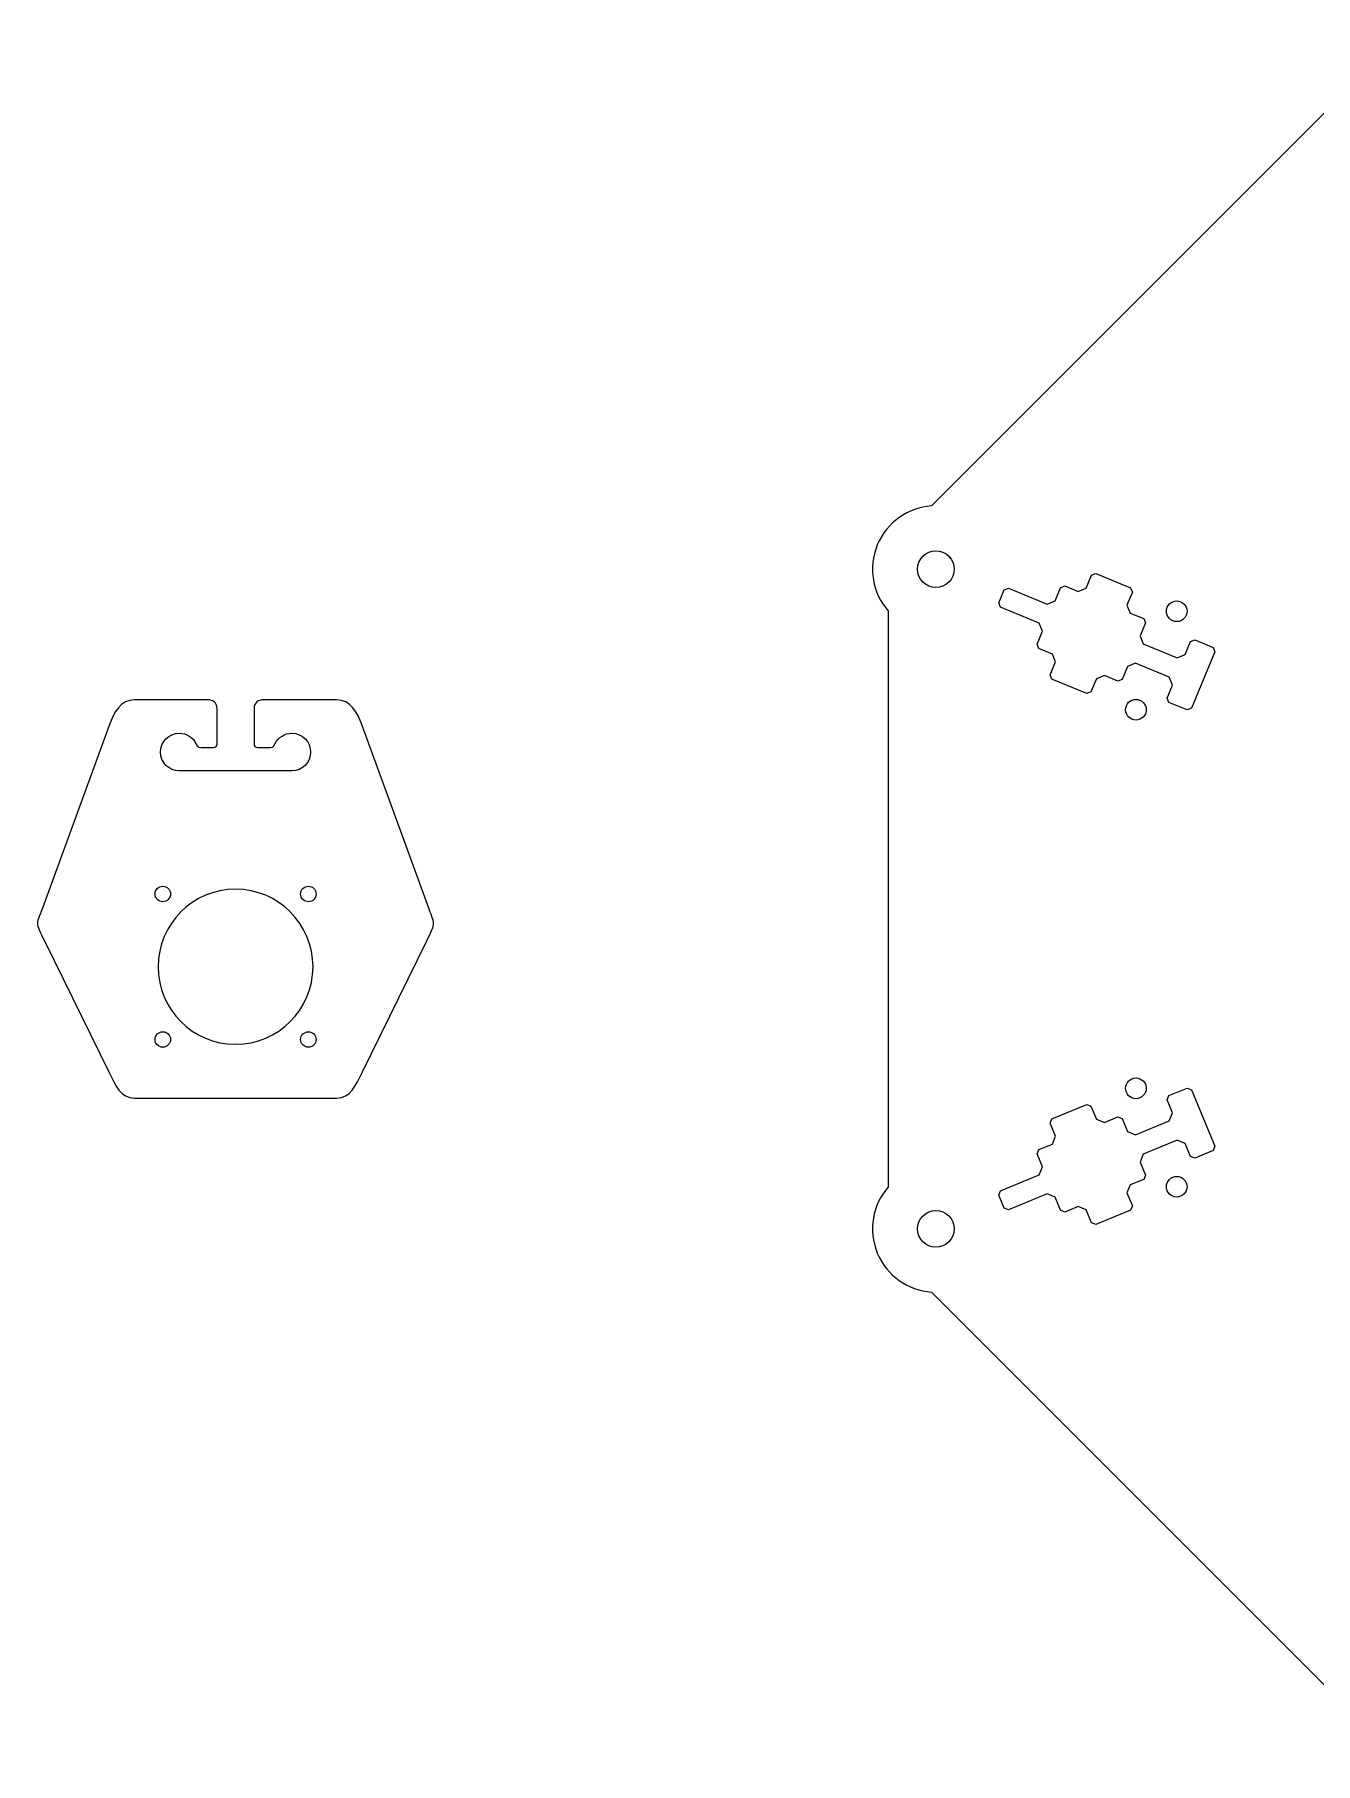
# Model space of a CAD drawing. Header units: inches. Extents: x -19.3 to 19.3, y -7.2 to 7.2.
# Drawn here: x -19.32 to -8.58, y -7.25 to 7.25 of the extents above; entities that cross this region are included whole.
import ezdxf

# ---------------------------------------------------------------- set-up
doc = ezdxf.new("R2010")
doc.units = ezdxf.units.IN
doc.header["$MEASUREMENT"] = 0
doc.layers.add('Layer 1', color=7, linetype='Continuous')

msp = doc.modelspace()

# ---------------------------------------------------------------- linework, layer by layer
at = {"layer": 'Layer 1', "color": 250}
for points, knots in [([(-8.38, -6.713), (-8.38, -6.713), (-11.797, -3.296), (-11.797, -3.296), (-11.797, -3.296), (-11.992, -3.283), (-12.172, -3.162), (-12.252, -2.969), (-12.252, -2.969), (-12.332, -2.776), (-12.29, -2.563), (-12.161, -2.416), (-12.161, -2.416), (-12.161, -2.416), (-12.161, 2.416), (-12.161, 2.416), (-12.161, 2.416), (-12.29, 2.563), (-12.332, 2.776), (-12.252, 2.969), (-12.252, 2.969), (-12.172, 3.162), (-11.992, 3.283), (-11.797, 3.296), (-11.797, 3.296), (-11.797, 3.296), (-8.38, 6.713), (-8.38, 6.713), (-8.38, 6.713), (-8.367, 6.908), (-8.246, 7.089), (-8.053, 7.169), (-8.053, 7.169), (-7.86, 7.249), (-7.647, 7.207), (-7.499, 7.078), (-7.499, 7.078), (-7.499, 7.078), (-2.667, 7.078), (-2.667, 7.078), (-2.667, 7.078), (-2.52, 7.207), (-2.307, 7.249), (-2.114, 7.169), (-2.114, 7.169), (-1.921, 7.089), (-1.8, 6.908), (-1.787, 6.713), (-1.787, 6.713), (-1.787, 6.713), (1.63, 3.296), (1.63, 3.296), (1.63, 3.296), (1.825, 3.283), (2.006, 3.162), (2.086, 2.969), (2.086, 2.969), (2.166, 2.776), (2.123, 2.563), (1.995, 2.416), (1.995, 2.416), (1.995, 2.416), (1.995, -2.416), (1.995, -2.416), (1.995, -2.416), (2.123, -2.563), (2.165, -2.776), (2.086, -2.969), (2.086, -2.969), (2.006, -3.162), (1.825, -3.283), (1.63, -3.296), (1.63, -3.296), (1.63, -3.296), (-1.787, -6.713), (-1.787, -6.713), (-1.787, -6.713), (-1.8, -6.908), (-1.921, -7.089), (-2.114, -7.169), (-2.114, -7.169), (-2.307, -7.249), (-2.52, -7.207), (-2.667, -7.078), (-2.667, -7.078), (-2.667, -7.078), (-4.083, -7.078), (-4.083, -7.078), (-4.083, -7.078), (-4.154, -7.078), (-4.236, -7.056), (-4.237, -6.924), (-4.237, -6.924), (-4.237, -6.924), (-4.237, -6.087), (-4.237, -6.087), (-4.237, -6.087), (-4.237, -6.022), (-4.29, -5.969), (-4.355, -5.969), (-4.355, -5.969), (-4.355, -5.969), (-4.377, -5.969), (-4.377, -5.969), (-4.377, -5.969), (-4.418, -5.969), (-4.455, -5.948), (-4.455, -5.895), (-4.455, -5.895), (-4.455, -5.895), (-4.453, -5.011), (-4.453, -5.011), (-4.453, -5.011), (-4.453, -4.924), (-4.524, -4.854), (-4.611, -4.854), (-4.611, -4.854), (-4.672, -4.854), (-4.725, -4.888), (-4.751, -4.939), (-4.751, -4.939), (-4.769, -4.975), (-4.768, -4.972), (-4.828, -4.972), (-4.828, -4.972), (-4.828, -4.972), (-4.896, -4.972), (-4.896, -4.972), (-4.896, -4.972), (-4.919, -4.972), (-4.928, -4.965), (-4.928, -4.941), (-4.928, -4.941), (-4.928, -4.941), (-4.928, -4.648), (-4.928, -4.648), (-4.928, -4.648), (-4.928, -4.648), (-4.928, -4.088), (-4.928, -4.088), (-4.928, -4.088), (-4.928, -4.065), (-4.919, -4.057), (-4.896, -4.057), (-4.896, -4.057), (-4.896, -4.057), (-4.828, -4.057), (-4.828, -4.057), (-4.828, -4.057), (-4.768, -4.057), (-4.769, -4.055), (-4.751, -4.09), (-4.751, -4.09), (-4.725, -4.141), (-4.672, -4.176), (-4.611, -4.176), (-4.611, -4.176), (-4.524, -4.176), (-4.453, -4.105), (-4.453, -4.018), (-4.453, -4.018), (-4.453, -3.931), (-4.524, -3.861), (-4.611, -3.861), (-4.611, -3.861), (-4.611, -3.861), (-5.083, -3.861), (-5.083, -3.861), (-5.083, -3.861), (-5.083, -3.861), (-5.556, -3.861), (-5.556, -3.861), (-5.556, -3.861), (-5.643, -3.861), (-5.713, -3.931), (-5.713, -4.018), (-5.713, -4.018), (-5.713, -4.105), (-5.643, -4.176), (-5.556, -4.176), (-5.556, -4.176), (-5.495, -4.176), (-5.442, -4.141), (-5.416, -4.09), (-5.416, -4.09), (-5.397, -4.055), (-5.398, -4.057), (-5.339, -4.057), (-5.339, -4.057), (-5.339, -4.057), (-5.271, -4.057), (-5.271, -4.057), (-5.271, -4.057), (-5.248, -4.057), (-5.238, -4.065), (-5.238, -4.088), (-5.238, -4.088), (-5.238, -4.088), (-5.238, -4.648), (-5.238, -4.648), (-5.238, -4.648), (-5.238, -4.648), (-5.238, -4.941), (-5.238, -4.941), (-5.238, -4.941), (-5.238, -4.965), (-5.248, -4.972), (-5.271, -4.972), (-5.271, -4.972), (-5.271, -4.972), (-5.339, -4.972), (-5.339, -4.972), (-5.339, -4.972), (-5.398, -4.972), (-5.397, -4.975), (-5.416, -4.939), (-5.416, -4.939), (-5.442, -4.888), (-5.495, -4.854), (-5.556, -4.854), (-5.556, -4.854), (-5.643, -4.854), (-5.713, -4.924), (-5.713, -5.011), (-5.713, -5.011), (-5.713, -5.011), (-5.711, -5.895), (-5.711, -5.895), (-5.711, -5.895), (-5.711, -5.948), (-5.749, -5.969), (-5.79, -5.969), (-5.79, -5.969), (-5.79, -5.969), (-5.812, -5.969), (-5.812, -5.969), (-5.812, -5.969), (-5.877, -5.969), (-5.93, -6.022), (-5.93, -6.087), (-5.93, -6.087), (-5.93, -6.087), (-5.93, -6.924), (-5.93, -6.924), (-5.93, -6.924), (-5.931, -7.056), (-6.012, -7.078), (-6.084, -7.078), (-6.084, -7.078), (-6.084, -7.078), (-7.499, -7.078), (-7.499, -7.078), (-7.499, -7.078), (-7.647, -7.207), (-7.86, -7.249), (-8.053, -7.169), (-8.053, -7.169), (-8.246, -7.089), (-8.367, -6.908), (-8.38, -6.713)], [0, 0, 0, 0, 0.015152, 0.015152, 0.015152, 0.015152, 0.030303, 0.030303, 0.030303, 0.030303, 0.045455, 0.045455, 0.045455, 0.045455, 0.060606, 0.060606, 0.060606, 0.060606, 0.075758, 0.075758, 0.075758, 0.075758, 0.090909, 0.090909, 0.090909, 0.090909, 0.106061, 0.106061, 0.106061, 0.106061, 0.121212, 0.121212, 0.121212, 0.121212, 0.136364, 0.136364, 0.136364, 0.136364, 0.151515, 0.151515, 0.151515, 0.151515, 0.166667, 0.166667, 0.166667, 0.166667, 0.181818, 0.181818, 0.181818, 0.181818, 0.19697, 0.19697, 0.19697, 0.19697, 0.212121, 0.212121, 0.212121, 0.212121, 0.227273, 0.227273, 0.227273, 0.227273, 0.242424, 0.242424, 0.242424, 0.242424, 0.257576, 0.257576, 0.257576, 0.257576, 0.272727, 0.272727, 0.272727, 0.272727, 0.287879, 0.287879, 0.287879, 0.287879, 0.30303, 0.30303, 0.30303, 0.30303, 0.318182, 0.318182, 0.318182, 0.318182, 0.333333, 0.333333, 0.333333, 0.333333, 0.348485, 0.348485, 0.348485, 0.348485, 0.363636, 0.363636, 0.363636, 0.363636, 0.378788, 0.378788, 0.378788, 0.378788, 0.393939, 0.393939, 0.393939, 0.393939, 0.409091, 0.409091, 0.409091, 0.409091, 0.424242, 0.424242, 0.424242, 0.424242, 0.439394, 0.439394, 0.439394, 0.439394, 0.454545, 0.454545, 0.454545, 0.454545, 0.469697, 0.469697, 0.469697, 0.469697, 0.484848, 0.484848, 0.484848, 0.484848, 0.5, 0.5, 0.5, 0.5, 0.515152, 0.515152, 0.515152, 0.515152, 0.530303, 0.530303, 0.530303, 0.530303, 0.545455, 0.545455, 0.545455, 0.545455, 0.560606, 0.560606, 0.560606, 0.560606, 0.575758, 0.575758, 0.575758, 0.575758, 0.590909, 0.590909, 0.590909, 0.590909, 0.606061, 0.606061, 0.606061, 0.606061, 0.621212, 0.621212, 0.621212, 0.621212, 0.636364, 0.636364, 0.636364, 0.636364, 0.651515, 0.651515, 0.651515, 0.651515, 0.666667, 0.666667, 0.666667, 0.666667, 0.681818, 0.681818, 0.681818, 0.681818, 0.69697, 0.69697, 0.69697, 0.69697, 0.712121, 0.712121, 0.712121, 0.712121, 0.727273, 0.727273, 0.727273, 0.727273, 0.742424, 0.742424, 0.742424, 0.742424, 0.757576, 0.757576, 0.757576, 0.757576, 0.772727, 0.772727, 0.772727, 0.772727, 0.787879, 0.787879, 0.787879, 0.787879, 0.80303, 0.80303, 0.80303, 0.80303, 0.818182, 0.818182, 0.818182, 0.818182, 0.833333, 0.833333, 0.833333, 0.833333, 0.848485, 0.848485, 0.848485, 0.848485, 0.863636, 0.863636, 0.863636, 0.863636, 0.878788, 0.878788, 0.878788, 0.878788, 0.893939, 0.893939, 0.893939, 0.893939, 0.909091, 0.909091, 0.909091, 0.909091, 0.924242, 0.924242, 0.924242, 0.924242, 0.939394, 0.939394, 0.939394, 0.939394, 0.954545, 0.954545, 0.954545, 0.954545, 0.969697, 0.969697, 0.969697, 0.969697, 1, 1, 1, 1]), ([(-11.619, 2.707), (-11.587, 2.786), (-11.624, 2.875), (-11.702, 2.908), (-11.702, 2.908), (-11.781, 2.94), (-11.871, 2.903), (-11.903, 2.825), (-11.903, 2.825), (-11.935, 2.746), (-11.898, 2.657), (-11.82, 2.624), (-11.82, 2.624), (-11.742, 2.592), (-11.652, 2.629), (-11.619, 2.707)], [0, 0, 0, 0, 0.2, 0.2, 0.2, 0.2, 0.4, 0.4, 0.4, 0.4, 0.6, 0.6, 0.6, 0.6, 1, 1, 1, 1]), ([(-9.421, 2.074), (-9.421, 2.074), (-9.436, 2.11), (-9.436, 2.11), (-9.436, 2.11), (-9.436, 2.11), (-9.589, 2.173), (-9.589, 2.173), (-9.589, 2.173), (-9.589, 2.173), (-9.625, 2.158), (-9.625, 2.158), (-9.625, 2.158), (-9.625, 2.158), (-9.67, 2.049), (-9.67, 2.049), (-9.67, 2.049), (-9.67, 2.049), (-9.737, 2.021), (-9.737, 2.021), (-9.737, 2.021), (-9.737, 2.021), (-10.021, 2.139), (-10.021, 2.139), (-10.021, 2.139), (-10.021, 2.139), (-10.048, 2.206), (-10.048, 2.206), (-10.048, 2.206), (-10.048, 2.206), (-10.003, 2.315), (-10.003, 2.315), (-10.003, 2.315), (-10.003, 2.315), (-10.018, 2.351), (-10.018, 2.351), (-10.018, 2.351), (-10.018, 2.351), (-10.131, 2.398), (-10.131, 2.398), (-10.131, 2.398), (-10.131, 2.398), (-10.159, 2.464), (-10.159, 2.464), (-10.159, 2.464), (-10.159, 2.464), (-10.113, 2.574), (-10.113, 2.574), (-10.113, 2.574), (-10.113, 2.574), (-10.128, 2.61), (-10.128, 2.61), (-10.128, 2.61), (-10.128, 2.61), (-10.419, 2.73), (-10.419, 2.73), (-10.419, 2.73), (-10.419, 2.73), (-10.455, 2.715), (-10.455, 2.715), (-10.455, 2.715), (-10.455, 2.715), (-10.5, 2.606), (-10.5, 2.606), (-10.5, 2.606), (-10.5, 2.606), (-10.567, 2.578), (-10.567, 2.578), (-10.567, 2.578), (-10.567, 2.578), (-10.68, 2.625), (-10.68, 2.625), (-10.68, 2.625), (-10.68, 2.625), (-10.716, 2.61), (-10.716, 2.61), (-10.716, 2.61), (-10.716, 2.61), (-10.761, 2.501), (-10.761, 2.501), (-10.761, 2.501), (-10.761, 2.501), (-10.828, 2.473), (-10.828, 2.473), (-10.828, 2.473), (-10.828, 2.473), (-11.152, 2.607), (-11.152, 2.607), (-11.152, 2.607), (-11.152, 2.607), (-11.188, 2.592), (-11.188, 2.592), (-11.188, 2.592), (-11.188, 2.592), (-11.233, 2.483), (-11.233, 2.483), (-11.233, 2.483), (-11.233, 2.483), (-11.218, 2.447), (-11.218, 2.447), (-11.218, 2.447), (-11.218, 2.447), (-10.894, 2.313), (-10.894, 2.313), (-10.894, 2.313), (-10.894, 2.313), (-10.867, 2.246), (-10.867, 2.246), (-10.867, 2.246), (-10.867, 2.246), (-10.912, 2.137), (-10.912, 2.137), (-10.912, 2.137), (-10.912, 2.137), (-10.897, 2.101), (-10.897, 2.101), (-10.897, 2.101), (-10.897, 2.101), (-10.784, 2.054), (-10.784, 2.054), (-10.784, 2.054), (-10.784, 2.054), (-10.757, 1.988), (-10.757, 1.988), (-10.757, 1.988), (-10.757, 1.988), (-10.802, 1.879), (-10.802, 1.879), (-10.802, 1.879), (-10.802, 1.879), (-10.787, 1.843), (-10.787, 1.843), (-10.787, 1.843), (-10.787, 1.843), (-10.496, 1.722), (-10.496, 1.722), (-10.496, 1.722), (-10.496, 1.722), (-10.46, 1.737), (-10.46, 1.737), (-10.46, 1.737), (-10.46, 1.737), (-10.415, 1.846), (-10.415, 1.846), (-10.415, 1.846), (-10.415, 1.846), (-10.348, 1.874), (-10.348, 1.874), (-10.348, 1.874), (-10.348, 1.874), (-10.235, 1.827), (-10.235, 1.827), (-10.235, 1.827), (-10.235, 1.827), (-10.199, 1.842), (-10.199, 1.842), (-10.199, 1.842), (-10.199, 1.842), (-10.154, 1.951), (-10.154, 1.951), (-10.154, 1.951), (-10.154, 1.951), (-10.087, 1.979), (-10.087, 1.979), (-10.087, 1.979), (-10.087, 1.979), (-9.803, 1.861), (-9.803, 1.861), (-9.803, 1.861), (-9.803, 1.861), (-9.776, 1.794), (-9.776, 1.794), (-9.776, 1.794), (-9.776, 1.794), (-9.821, 1.685), (-9.821, 1.685), (-9.821, 1.685), (-9.821, 1.685), (-9.806, 1.649), (-9.806, 1.649), (-9.806, 1.649), (-9.806, 1.649), (-9.653, 1.586), (-9.653, 1.586), (-9.653, 1.586), (-9.653, 1.586), (-9.617, 1.601), (-9.617, 1.601), (-9.617, 1.601), (-9.617, 1.601), (-9.421, 2.074), (-9.421, 2.074)], [0, 0, 0, 0, 0.020408, 0.020408, 0.020408, 0.020408, 0.040816, 0.040816, 0.040816, 0.040816, 0.061224, 0.061224, 0.061224, 0.061224, 0.081633, 0.081633, 0.081633, 0.081633, 0.102041, 0.102041, 0.102041, 0.102041, 0.122449, 0.122449, 0.122449, 0.122449, 0.142857, 0.142857, 0.142857, 0.142857, 0.163265, 0.163265, 0.163265, 0.163265, 0.183673, 0.183673, 0.183673, 0.183673, 0.204082, 0.204082, 0.204082, 0.204082, 0.22449, 0.22449, 0.22449, 0.22449, 0.244898, 0.244898, 0.244898, 0.244898, 0.265306, 0.265306, 0.265306, 0.265306, 0.285714, 0.285714, 0.285714, 0.285714, 0.306122, 0.306122, 0.306122, 0.306122, 0.326531, 0.326531, 0.326531, 0.326531, 0.346939, 0.346939, 0.346939, 0.346939, 0.367347, 0.367347, 0.367347, 0.367347, 0.387755, 0.387755, 0.387755, 0.387755, 0.408163, 0.408163, 0.408163, 0.408163, 0.428571, 0.428571, 0.428571, 0.428571, 0.44898, 0.44898, 0.44898, 0.44898, 0.469388, 0.469388, 0.469388, 0.469388, 0.489796, 0.489796, 0.489796, 0.489796, 0.510204, 0.510204, 0.510204, 0.510204, 0.530612, 0.530612, 0.530612, 0.530612, 0.55102, 0.55102, 0.55102, 0.55102, 0.571429, 0.571429, 0.571429, 0.571429, 0.591837, 0.591837, 0.591837, 0.591837, 0.612245, 0.612245, 0.612245, 0.612245, 0.632653, 0.632653, 0.632653, 0.632653, 0.653061, 0.653061, 0.653061, 0.653061, 0.673469, 0.673469, 0.673469, 0.673469, 0.693878, 0.693878, 0.693878, 0.693878, 0.714286, 0.714286, 0.714286, 0.714286, 0.734694, 0.734694, 0.734694, 0.734694, 0.755102, 0.755102, 0.755102, 0.755102, 0.77551, 0.77551, 0.77551, 0.77551, 0.795918, 0.795918, 0.795918, 0.795918, 0.816327, 0.816327, 0.816327, 0.816327, 0.836735, 0.836735, 0.836735, 0.836735, 0.857143, 0.857143, 0.857143, 0.857143, 0.877551, 0.877551, 0.877551, 0.877551, 0.897959, 0.897959, 0.897959, 0.897959, 0.918367, 0.918367, 0.918367, 0.918367, 0.938776, 0.938776, 0.938776, 0.938776, 0.959184, 0.959184, 0.959184, 0.959184, 1, 1, 1, 1]), ([(-9.661, 2.38), (-9.643, 2.424), (-9.664, 2.474), (-9.708, 2.493), (-9.708, 2.493), (-9.752, 2.511), (-9.803, 2.49), (-9.821, 2.446), (-9.821, 2.446), (-9.839, 2.402), (-9.818, 2.351), (-9.774, 2.333), (-9.774, 2.333), (-9.73, 2.314), (-9.679, 2.335), (-9.661, 2.38)], [0, 0, 0, 0, 0.2, 0.2, 0.2, 0.2, 0.4, 0.4, 0.4, 0.4, 0.6, 0.6, 0.6, 0.6, 1, 1, 1, 1]), ([(-18.481, 1.67), (-18.481, 1.67), (-17.868, 1.67), (-17.868, 1.67), (-17.868, 1.67), (-17.827, 1.67), (-17.79, 1.649), (-17.79, 1.596), (-17.79, 1.596), (-17.79, 1.596), (-17.79, 1.302), (-17.79, 1.302), (-17.79, 1.302), (-17.79, 1.279), (-17.799, 1.271), (-17.822, 1.271), (-17.822, 1.271), (-17.822, 1.271), (-17.89, 1.271), (-17.89, 1.271), (-17.89, 1.271), (-17.95, 1.271), (-17.948, 1.269), (-17.967, 1.305), (-17.967, 1.305), (-17.993, 1.355), (-18.046, 1.39), (-18.107, 1.39), (-18.107, 1.39), (-18.194, 1.39), (-18.264, 1.319), (-18.264, 1.232), (-18.264, 1.232), (-18.264, 1.145), (-18.194, 1.075), (-18.107, 1.075), (-18.107, 1.075), (-18.107, 1.075), (-17.635, 1.075), (-17.635, 1.075), (-17.635, 1.075), (-17.635, 1.075), (-17.162, 1.075), (-17.162, 1.075), (-17.162, 1.075), (-17.075, 1.075), (-17.005, 1.145), (-17.005, 1.232), (-17.005, 1.232), (-17.005, 1.319), (-17.075, 1.39), (-17.162, 1.39), (-17.162, 1.39), (-17.223, 1.39), (-17.276, 1.355), (-17.302, 1.305), (-17.302, 1.305), (-17.321, 1.269), (-17.319, 1.271), (-17.379, 1.271), (-17.379, 1.271), (-17.379, 1.271), (-17.447, 1.271), (-17.447, 1.271), (-17.447, 1.271), (-17.47, 1.271), (-17.48, 1.279), (-17.48, 1.302), (-17.48, 1.302), (-17.48, 1.302), (-17.48, 1.596), (-17.48, 1.596), (-17.48, 1.596), (-17.48, 1.649), (-17.442, 1.67), (-17.401, 1.67), (-17.401, 1.67), (-17.401, 1.67), (-16.788, 1.67), (-16.788, 1.67), (-16.788, 1.67), (-16.67, 1.67), (-16.614, 1.566), (-16.574, 1.456), (-16.574, 1.456), (-16.574, 1.456), (-16.026, -0.045), (-16.026, -0.045), (-16.026, -0.045), (-15.96, -0.228), (-15.949, -0.181), (-16.034, -0.355), (-16.034, -0.355), (-16.034, -0.355), (-16.574, -1.456), (-16.574, -1.456), (-16.574, -1.456), (-16.626, -1.561), (-16.67, -1.67), (-16.788, -1.67), (-16.788, -1.67), (-16.788, -1.67), (-17.635, -1.67), (-17.635, -1.67), (-17.635, -1.67), (-17.635, -1.67), (-18.481, -1.67), (-18.481, -1.67), (-18.481, -1.67), (-18.599, -1.67), (-18.643, -1.561), (-18.695, -1.456), (-18.695, -1.456), (-18.695, -1.456), (-19.235, -0.355), (-19.235, -0.355), (-19.235, -0.355), (-19.32, -0.181), (-19.31, -0.228), (-19.243, -0.045), (-19.243, -0.045), (-19.243, -0.045), (-18.695, 1.456), (-18.695, 1.456), (-18.695, 1.456), (-18.655, 1.566), (-18.599, 1.67), (-18.481, 1.67)], [0, 0, 0, 0, 0.030303, 0.030303, 0.030303, 0.030303, 0.060606, 0.060606, 0.060606, 0.060606, 0.090909, 0.090909, 0.090909, 0.090909, 0.121212, 0.121212, 0.121212, 0.121212, 0.151515, 0.151515, 0.151515, 0.151515, 0.181818, 0.181818, 0.181818, 0.181818, 0.212121, 0.212121, 0.212121, 0.212121, 0.242424, 0.242424, 0.242424, 0.242424, 0.272727, 0.272727, 0.272727, 0.272727, 0.30303, 0.30303, 0.30303, 0.30303, 0.333333, 0.333333, 0.333333, 0.333333, 0.363636, 0.363636, 0.363636, 0.363636, 0.393939, 0.393939, 0.393939, 0.393939, 0.424242, 0.424242, 0.424242, 0.424242, 0.454545, 0.454545, 0.454545, 0.454545, 0.484848, 0.484848, 0.484848, 0.484848, 0.515152, 0.515152, 0.515152, 0.515152, 0.545455, 0.545455, 0.545455, 0.545455, 0.575758, 0.575758, 0.575758, 0.575758, 0.606061, 0.606061, 0.606061, 0.606061, 0.636364, 0.636364, 0.636364, 0.636364, 0.666667, 0.666667, 0.666667, 0.666667, 0.69697, 0.69697, 0.69697, 0.69697, 0.727273, 0.727273, 0.727273, 0.727273, 0.757576, 0.757576, 0.757576, 0.757576, 0.787879, 0.787879, 0.787879, 0.787879, 0.818182, 0.818182, 0.818182, 0.818182, 0.848485, 0.848485, 0.848485, 0.848485, 0.878788, 0.878788, 0.878788, 0.878788, 0.909091, 0.909091, 0.909091, 0.909091, 0.939394, 0.939394, 0.939394, 0.939394, 1, 1, 1, 1]), ([(-10.003, 1.554), (-9.985, 1.598), (-10.006, 1.649), (-10.05, 1.667), (-10.05, 1.667), (-10.094, 1.686), (-10.145, 1.665), (-10.163, 1.621), (-10.163, 1.621), (-10.181, 1.576), (-10.16, 1.526), (-10.116, 1.507), (-10.116, 1.507), (-10.072, 1.489), (-10.021, 1.51), (-10.003, 1.554)], [0, 0, 0, 0, 0.2, 0.2, 0.2, 0.2, 0.4, 0.4, 0.4, 0.4, 0.6, 0.6, 0.6, 0.6, 1, 1, 1, 1]), ([(-18.245, -0.023), (-18.209, -0.023), (-18.18, 0.006), (-18.18, 0.042), (-18.18, 0.042), (-18.18, 0.078), (-18.209, 0.107), (-18.245, 0.107), (-18.245, 0.107), (-18.281, 0.107), (-18.31, 0.078), (-18.31, 0.042), (-18.31, 0.042), (-18.31, 0.006), (-18.281, -0.023), (-18.245, -0.023)], [0, 0, 0, 0, 0.2, 0.2, 0.2, 0.2, 0.4, 0.4, 0.4, 0.4, 0.6, 0.6, 0.6, 0.6, 1, 1, 1, 1]), ([(-17.635, 0.082), (-17.276, 0.082), (-16.985, -0.209), (-16.985, -0.568), (-16.985, -0.568), (-16.985, -0.927), (-17.276, -1.218), (-17.635, -1.218), (-17.635, -1.218), (-17.993, -1.218), (-18.284, -0.927), (-18.284, -0.568), (-18.284, -0.568), (-18.284, -0.209), (-17.993, 0.082), (-17.635, 0.082)], [0, 0, 0, 0, 0.2, 0.2, 0.2, 0.2, 0.4, 0.4, 0.4, 0.4, 0.6, 0.6, 0.6, 0.6, 1, 1, 1, 1]), ([(-17.024, -0.023), (-16.988, -0.023), (-16.959, 0.006), (-16.959, 0.042), (-16.959, 0.042), (-16.959, 0.078), (-16.988, 0.107), (-17.024, 0.107), (-17.024, 0.107), (-17.06, 0.107), (-17.089, 0.078), (-17.089, 0.042), (-17.089, 0.042), (-17.089, 0.006), (-17.06, -0.023), (-17.024, -0.023)], [0, 0, 0, 0, 0.2, 0.2, 0.2, 0.2, 0.4, 0.4, 0.4, 0.4, 0.6, 0.6, 0.6, 0.6, 1, 1, 1, 1]), ([(-18.245, -1.243), (-18.209, -1.243), (-18.18, -1.214), (-18.18, -1.178), (-18.18, -1.178), (-18.18, -1.142), (-18.209, -1.113), (-18.245, -1.113), (-18.245, -1.113), (-18.281, -1.113), (-18.31, -1.142), (-18.31, -1.178), (-18.31, -1.178), (-18.31, -1.214), (-18.281, -1.243), (-18.245, -1.243)], [0, 0, 0, 0, 0.2, 0.2, 0.2, 0.2, 0.4, 0.4, 0.4, 0.4, 0.6, 0.6, 0.6, 0.6, 1, 1, 1, 1]), ([(-17.024, -1.243), (-16.988, -1.243), (-16.959, -1.214), (-16.959, -1.178), (-16.959, -1.178), (-16.959, -1.142), (-16.988, -1.113), (-17.024, -1.113), (-17.024, -1.113), (-17.06, -1.113), (-17.089, -1.142), (-17.089, -1.178), (-17.089, -1.178), (-17.089, -1.214), (-17.06, -1.243), (-17.024, -1.243)], [0, 0, 0, 0, 0.2, 0.2, 0.2, 0.2, 0.4, 0.4, 0.4, 0.4, 0.6, 0.6, 0.6, 0.6, 1, 1, 1, 1]), ([(-9.617, -1.601), (-9.617, -1.601), (-9.653, -1.586), (-9.653, -1.586), (-9.653, -1.586), (-9.653, -1.586), (-9.806, -1.649), (-9.806, -1.649), (-9.806, -1.649), (-9.806, -1.649), (-9.821, -1.685), (-9.821, -1.685), (-9.821, -1.685), (-9.821, -1.685), (-9.776, -1.794), (-9.776, -1.794), (-9.776, -1.794), (-9.776, -1.794), (-9.803, -1.861), (-9.803, -1.861), (-9.803, -1.861), (-9.803, -1.861), (-10.087, -1.979), (-10.087, -1.979), (-10.087, -1.979), (-10.087, -1.979), (-10.154, -1.951), (-10.154, -1.951), (-10.154, -1.951), (-10.154, -1.951), (-10.199, -1.842), (-10.199, -1.842), (-10.199, -1.842), (-10.199, -1.842), (-10.235, -1.827), (-10.235, -1.827), (-10.235, -1.827), (-10.235, -1.827), (-10.348, -1.874), (-10.348, -1.874), (-10.348, -1.874), (-10.348, -1.874), (-10.415, -1.846), (-10.415, -1.846), (-10.415, -1.846), (-10.415, -1.846), (-10.46, -1.737), (-10.46, -1.737), (-10.46, -1.737), (-10.46, -1.737), (-10.496, -1.722), (-10.496, -1.722), (-10.496, -1.722), (-10.496, -1.722), (-10.787, -1.843), (-10.787, -1.843), (-10.787, -1.843), (-10.787, -1.843), (-10.802, -1.879), (-10.802, -1.879), (-10.802, -1.879), (-10.802, -1.879), (-10.757, -1.988), (-10.757, -1.988), (-10.757, -1.988), (-10.757, -1.988), (-10.784, -2.055), (-10.784, -2.055), (-10.784, -2.055), (-10.784, -2.055), (-10.897, -2.101), (-10.897, -2.101), (-10.897, -2.101), (-10.897, -2.101), (-10.912, -2.137), (-10.912, -2.137), (-10.912, -2.137), (-10.912, -2.137), (-10.867, -2.246), (-10.867, -2.246), (-10.867, -2.246), (-10.867, -2.246), (-10.894, -2.313), (-10.894, -2.313), (-10.894, -2.313), (-10.894, -2.313), (-11.218, -2.447), (-11.218, -2.447), (-11.218, -2.447), (-11.218, -2.447), (-11.233, -2.483), (-11.233, -2.483), (-11.233, -2.483), (-11.233, -2.483), (-11.188, -2.593), (-11.188, -2.593), (-11.188, -2.593), (-11.188, -2.593), (-11.152, -2.607), (-11.152, -2.607), (-11.152, -2.607), (-11.152, -2.607), (-10.828, -2.473), (-10.828, -2.473), (-10.828, -2.473), (-10.828, -2.473), (-10.761, -2.501), (-10.761, -2.501), (-10.761, -2.501), (-10.761, -2.501), (-10.716, -2.61), (-10.716, -2.61), (-10.716, -2.61), (-10.716, -2.61), (-10.68, -2.625), (-10.68, -2.625), (-10.68, -2.625), (-10.68, -2.625), (-10.567, -2.578), (-10.567, -2.578), (-10.567, -2.578), (-10.567, -2.578), (-10.5, -2.606), (-10.5, -2.606), (-10.5, -2.606), (-10.5, -2.606), (-10.455, -2.715), (-10.455, -2.715), (-10.455, -2.715), (-10.455, -2.715), (-10.419, -2.73), (-10.419, -2.73), (-10.419, -2.73), (-10.419, -2.73), (-10.128, -2.61), (-10.128, -2.61), (-10.128, -2.61), (-10.128, -2.61), (-10.113, -2.574), (-10.113, -2.574), (-10.113, -2.574), (-10.113, -2.574), (-10.159, -2.464), (-10.159, -2.464), (-10.159, -2.464), (-10.159, -2.464), (-10.131, -2.398), (-10.131, -2.398), (-10.131, -2.398), (-10.131, -2.398), (-10.018, -2.351), (-10.018, -2.351), (-10.018, -2.351), (-10.018, -2.351), (-10.003, -2.315), (-10.003, -2.315), (-10.003, -2.315), (-10.003, -2.315), (-10.048, -2.206), (-10.048, -2.206), (-10.048, -2.206), (-10.048, -2.206), (-10.021, -2.139), (-10.021, -2.139), (-10.021, -2.139), (-10.021, -2.139), (-9.737, -2.021), (-9.737, -2.021), (-9.737, -2.021), (-9.737, -2.021), (-9.67, -2.049), (-9.67, -2.049), (-9.67, -2.049), (-9.67, -2.049), (-9.625, -2.158), (-9.625, -2.158), (-9.625, -2.158), (-9.625, -2.158), (-9.589, -2.173), (-9.589, -2.173), (-9.589, -2.173), (-9.589, -2.173), (-9.436, -2.11), (-9.436, -2.11), (-9.436, -2.11), (-9.436, -2.11), (-9.421, -2.074), (-9.421, -2.074), (-9.421, -2.074), (-9.421, -2.074), (-9.617, -1.601), (-9.617, -1.601)], [0, 0, 0, 0, 0.020408, 0.020408, 0.020408, 0.020408, 0.040816, 0.040816, 0.040816, 0.040816, 0.061224, 0.061224, 0.061224, 0.061224, 0.081633, 0.081633, 0.081633, 0.081633, 0.102041, 0.102041, 0.102041, 0.102041, 0.122449, 0.122449, 0.122449, 0.122449, 0.142857, 0.142857, 0.142857, 0.142857, 0.163265, 0.163265, 0.163265, 0.163265, 0.183673, 0.183673, 0.183673, 0.183673, 0.204082, 0.204082, 0.204082, 0.204082, 0.22449, 0.22449, 0.22449, 0.22449, 0.244898, 0.244898, 0.244898, 0.244898, 0.265306, 0.265306, 0.265306, 0.265306, 0.285714, 0.285714, 0.285714, 0.285714, 0.306122, 0.306122, 0.306122, 0.306122, 0.326531, 0.326531, 0.326531, 0.326531, 0.346939, 0.346939, 0.346939, 0.346939, 0.367347, 0.367347, 0.367347, 0.367347, 0.387755, 0.387755, 0.387755, 0.387755, 0.408163, 0.408163, 0.408163, 0.408163, 0.428571, 0.428571, 0.428571, 0.428571, 0.44898, 0.44898, 0.44898, 0.44898, 0.469388, 0.469388, 0.469388, 0.469388, 0.489796, 0.489796, 0.489796, 0.489796, 0.510204, 0.510204, 0.510204, 0.510204, 0.530612, 0.530612, 0.530612, 0.530612, 0.55102, 0.55102, 0.55102, 0.55102, 0.571429, 0.571429, 0.571429, 0.571429, 0.591837, 0.591837, 0.591837, 0.591837, 0.612245, 0.612245, 0.612245, 0.612245, 0.632653, 0.632653, 0.632653, 0.632653, 0.653061, 0.653061, 0.653061, 0.653061, 0.673469, 0.673469, 0.673469, 0.673469, 0.693878, 0.693878, 0.693878, 0.693878, 0.714286, 0.714286, 0.714286, 0.714286, 0.734694, 0.734694, 0.734694, 0.734694, 0.755102, 0.755102, 0.755102, 0.755102, 0.77551, 0.77551, 0.77551, 0.77551, 0.795918, 0.795918, 0.795918, 0.795918, 0.816327, 0.816327, 0.816327, 0.816327, 0.836735, 0.836735, 0.836735, 0.836735, 0.857143, 0.857143, 0.857143, 0.857143, 0.877551, 0.877551, 0.877551, 0.877551, 0.897959, 0.897959, 0.897959, 0.897959, 0.918367, 0.918367, 0.918367, 0.918367, 0.938776, 0.938776, 0.938776, 0.938776, 0.959184, 0.959184, 0.959184, 0.959184, 1, 1, 1, 1]), ([(-10.003, -1.554), (-10.021, -1.51), (-10.072, -1.489), (-10.116, -1.507), (-10.116, -1.507), (-10.16, -1.526), (-10.181, -1.576), (-10.163, -1.621), (-10.163, -1.621), (-10.145, -1.665), (-10.094, -1.686), (-10.05, -1.668), (-10.05, -1.668), (-10.006, -1.649), (-9.985, -1.599), (-10.003, -1.554)], [0, 0, 0, 0, 0.2, 0.2, 0.2, 0.2, 0.4, 0.4, 0.4, 0.4, 0.6, 0.6, 0.6, 0.6, 1, 1, 1, 1]), ([(-9.661, -2.38), (-9.679, -2.335), (-9.73, -2.314), (-9.774, -2.333), (-9.774, -2.333), (-9.818, -2.351), (-9.839, -2.402), (-9.821, -2.446), (-9.821, -2.446), (-9.803, -2.49), (-9.752, -2.511), (-9.708, -2.493), (-9.708, -2.493), (-9.664, -2.474), (-9.643, -2.424), (-9.661, -2.38)], [0, 0, 0, 0, 0.2, 0.2, 0.2, 0.2, 0.4, 0.4, 0.4, 0.4, 0.6, 0.6, 0.6, 0.6, 1, 1, 1, 1]), ([(-11.619, -2.707), (-11.652, -2.629), (-11.742, -2.592), (-11.82, -2.624), (-11.82, -2.624), (-11.898, -2.657), (-11.935, -2.747), (-11.903, -2.825), (-11.903, -2.825), (-11.871, -2.903), (-11.781, -2.94), (-11.702, -2.908), (-11.702, -2.908), (-11.624, -2.875), (-11.587, -2.786), (-11.619, -2.707)], [0, 0, 0, 0, 0.2, 0.2, 0.2, 0.2, 0.4, 0.4, 0.4, 0.4, 0.6, 0.6, 0.6, 0.6, 1, 1, 1, 1])]:
    msp.add_open_spline(points, degree=3, knots=knots, dxfattribs=at)

doc.saveas('drawing.dxf')
